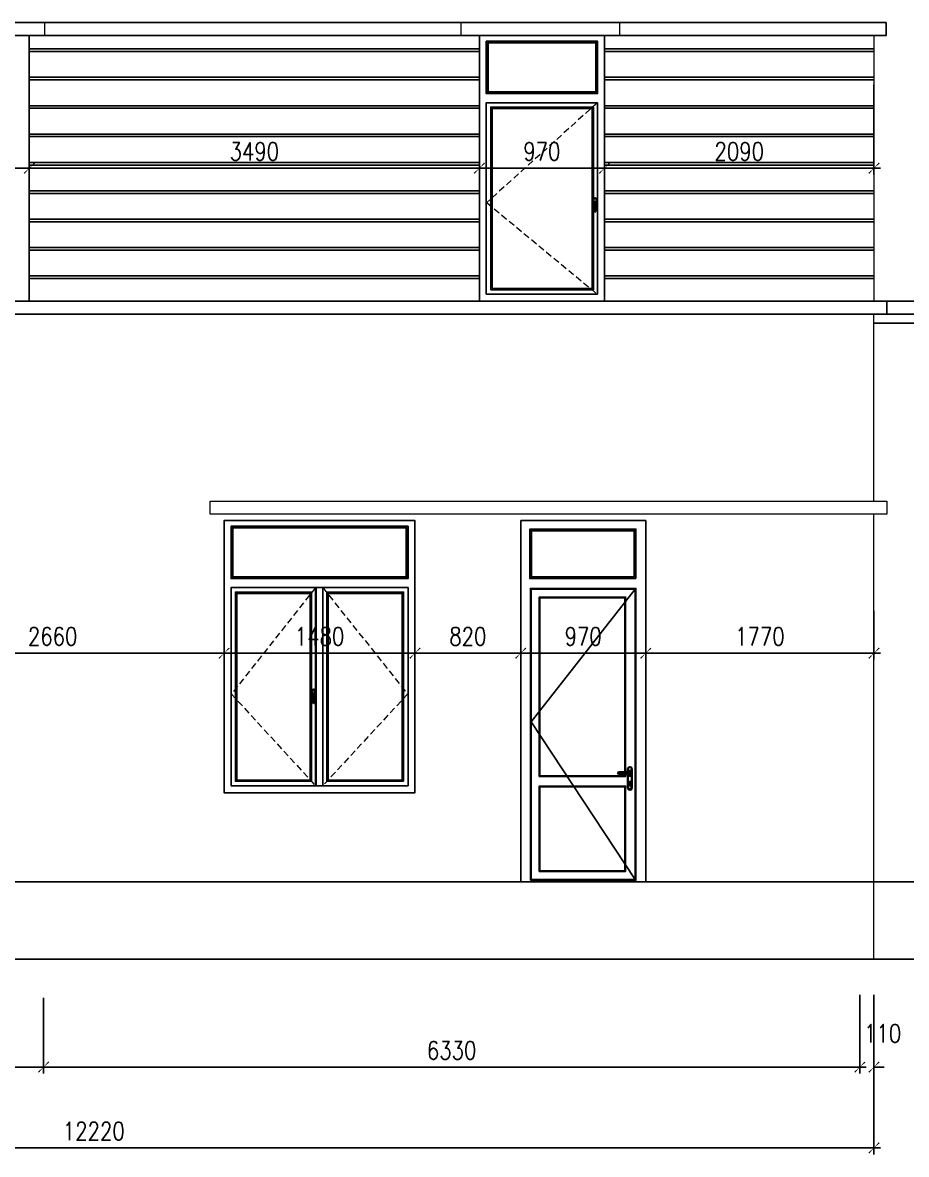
# Model space of a CAD drawing. Header units: millimetres. Extents: x -34806 to 662668, y 63228 to 99452.
# Drawn here: x 380349 to 387202, y 74978 to 83752 of the extents above; entities that cross this region are included whole.
import ezdxf

# ---------------------------------------------------------------- set-up
doc = ezdxf.new("R2010")
doc.units = ezdxf.units.MM
doc.header["$LTSCALE"] = 200
doc.header["$MEASUREMENT"] = 0
doc.header["$PDMODE"] = 3
doc.header["$PDSIZE"] = 50
doc.linetypes.add('HIDDEN', pattern=[0.375, 0.25, -0.125])
doc.layers.get('DEFPOINTS').update_dxf_attribs({"linetype": 'CONTINUOUS'})
for name, color, linetype in [('8', 1, 'CONTINUOUS'), ('COT', 2, 'CONTINUOUS'), ('DIM', 1, 'CONTINUOUS'), ('Net_Manh', 155, 'CONTINUOUS'), ('TPTA-Virtural', 253, 'CONTINUOUS'), ('wood', 254, 'CONTINUOUS')]:
    doc.layers.add(name, color=color, linetype=linetype)
for name, color, linetype, lineweight in [('hatch', 251, 'CONTINUOUS', 5), ('nep', 4, 'CONTINUOUS', 30), ('thay', 7, 'CONTINUOUS', 18), ('VU', 8, 'HIDDEN', 13)]:
    doc.layers.add(name, color=color, linetype=linetype, lineweight=lineweight)
doc.styles.add('RomanS', font='romans.shx', dxfattribs={"width": 0.8})
doc.dimstyles.new('D1', dxfattribs={"dimtxt": 140, "dimasz": 80, "dimexe": 50, "dimexo": 0, "dimgap": 60, "dimtad": 1, "dimdec": 0, "dimzin": 0, "dimdsep": 46, "dimtxsty": 'RomanS', "dimblk1": 'ARCHTICK', "dimblk2": 'ARCHTICK', "dimsah": 1, "dimcen": 100, "dimdle": 50, "dimclrt": 7, "dimadec": 0, "dimazin": 0, "dimtfac": 0.005, "dimtdec": 0, "dimtix": 1, "dimtofl": 0, "dimtmove": 2, "dimatfit": 3, "dimldrblk": 'ARCHTICK', "dimfxl": 1, "dimtvp": 0.8, "dimtolj": 1, "dimtzin": 0, "dimarcsym": 0})

# ---------------------------------------------------------------- blocks, each defined once
blk = doc.blocks.new('_ArchTick')
at = {"layer": 'DIM', "color": 150}
blk.add_lwpolyline([(0.5, 0.5, 0.133, 0, 0), (0, 0, 0, 0.133, 0), (-0.5, -0.5, 0.133, 0.133, 0)], format="xyseb", dxfattribs=at)
blk = doc.blocks.new('*D126')
at = {"layer": 'DEFPOINTS', "color": 0}
for p in [(374730.7, 76216.2), (386950.7, 76216.2), (374730.7, 75028.2)]:
    blk.add_point(p, dxfattribs=at)
at = {"layer": 'DIM', "color": 0, "lineweight": -2}
for p, q in [((374730.7, 76216.2), (374730.7, 74978.2)), ((386950.7, 76216.2), (386950.7, 74978.2)), ((387000.7, 75028.2), (374680.7, 75028.2))]:
    blk.add_line(p, q, dxfattribs=at)
at = {"layer": 'DIM', "color": 0, "lineweight": -2, "xscale": 80, "yscale": 80, "zscale": 80, "rotation": 180}
blk.add_blockref('_ArchTick', (374730.7, 75028.2), dxfattribs=at)
at = {"layer": 'DIM', "color": 0, "lineweight": -2, "xscale": 80, "yscale": 80, "zscale": 80}
blk.add_blockref('_ArchTick', (386950.7, 75028.2), dxfattribs=at)
at = {"layer": 'DIM', "color": 7, "insert": (380900.7, 75158.2), "char_height": 140, "attachment_point": 5, "style": 'RomanS'}
blk.add_mtext('\\A1;12220', dxfattribs=at)
blk = doc.blocks.new('*D128')
at = {"layer": 'DEFPOINTS', "color": 0}
for p in [(374840.7, 76216.2), (380510.7, 76192.4), (374840.7, 75654.5)]:
    blk.add_point(p, dxfattribs=at)
at = {"layer": 'DIM', "color": 0, "lineweight": -2}
for p, q in [((374840.7, 76216.2), (374840.7, 75604.5)), ((380510.7, 76192.4), (380510.7, 75604.5)), ((380560.7, 75654.5), (374790.7, 75654.5))]:
    blk.add_line(p, q, dxfattribs=at)
at = {"layer": 'DIM', "color": 0, "lineweight": -2, "xscale": 80, "yscale": 80, "zscale": 80, "rotation": 180}
blk.add_blockref('_ArchTick', (374840.7, 75654.5), dxfattribs=at)
at = {"layer": 'DIM', "color": 0, "lineweight": -2, "xscale": 80, "yscale": 80, "zscale": 80}
blk.add_blockref('_ArchTick', (380510.7, 75654.5), dxfattribs=at)
at = {"layer": 'DIM', "color": 7, "insert": (377675.7, 75784.5), "char_height": 140, "attachment_point": 5, "style": 'RomanS'}
blk.add_mtext('\\A1;5670', dxfattribs=at)
blk = doc.blocks.new('*D129')
at = {"layer": 'DEFPOINTS', "color": 0}
for p in [(380510.7, 76192.4), (386840.7, 76216.2), (380510.7, 75654.5)]:
    blk.add_point(p, dxfattribs=at)
at = {"layer": 'DIM', "color": 0, "lineweight": -2}
for p, q in [((380510.7, 76192.4), (380510.7, 75604.5)), ((386840.7, 76216.2), (386840.7, 75604.5)), ((386890.7, 75654.5), (380460.7, 75654.5))]:
    blk.add_line(p, q, dxfattribs=at)
at = {"layer": 'DIM', "color": 0, "lineweight": -2, "xscale": 80, "yscale": 80, "zscale": 80, "rotation": 180}
blk.add_blockref('_ArchTick', (380510.7, 75654.5), dxfattribs=at)
at = {"layer": 'DIM', "color": 0, "lineweight": -2, "xscale": 80, "yscale": 80, "zscale": 80}
blk.add_blockref('_ArchTick', (386840.7, 75654.5), dxfattribs=at)
at = {"layer": 'DIM', "color": 7, "insert": (383675.7, 75784.5), "char_height": 140, "attachment_point": 5, "style": 'RomanS'}
blk.add_mtext('\\A1;6330', dxfattribs=at)
blk = doc.blocks.new('taynam')
at = {"layer": '8'}
for p, q in [((-2.6, 21.4), (1, 21.4)), ((-0.8, 19.7), (-0.8, 23.2)), ((-2.6, -21.4), (1, -21.4)), ((-0.8, -23.2), (-0.8, -19.7)), ((-2.6, -118.9), (1, -118.9)), ((-0.8, -120.7), (-0.8, -117.2))]:
    blk.add_line(p, q, dxfattribs=at)
for centre in [(-0.8, 21.4), (-0.8, -21.4), (-0.8, -118.9)]:
    blk.add_circle(centre, 2.54, dxfattribs=at)
at = {"layer": 'nep', "lineweight": 30}
for p, q in [((-2.6, 8.3), (87.4, 8.3)), ((-5.5, -76.9), (-5.5, -92.8)), ((-2.6, -8.3), (87.4, -8.3)), ((3.9, -76.9), (3.9, -92.8))]:
    blk.add_line(p, q, dxfattribs=at)
for points in [[(-16.2, 37.5), (-16.2, -118.6)], [(14.6, 8.3), (14.6, 37.5)], [(-0.8, -68.6), (0.2, -68.6), (0.2, -70.2), (-0.5, -70.2), (-0.5, -71.1), (0.2, -71.1), (0.2, -75.5), (-1.6, -75.5), (-1.6, -68.6), (-0.8, -68.6)], [(14.6, -118.6), (14.6, -8.3)]]:
    blk.add_lwpolyline(points, dxfattribs=at)
for centre, radius, start, end in [((-0.8, 29.9), 17.2, 26.29941, 153.70059), ((0, 0), 8.68, 107.49075, 252.50925), ((80.6, 0), 10.7, 309.41484, 50.58516), ((-0.8, -72.1), 6.73, 314.60011, 225.39989), ((-0.8, -110.6), 17.4, 207.4481, 332.5519), ((-0.8, -92.8), 4.72, 180, 0)]:
    blk.add_arc(centre, radius, start, end, dxfattribs=at)
blk = doc.blocks.new('*D533')
at = {"layer": 'DEFPOINTS', "color": 0}
for p in [(379251.7, 79192.2), (381911.3, 79192.3), (381911.3, 78863.7)]:
    blk.add_point(p, dxfattribs=at)
at = {"layer": 'DIM', "color": 0, "lineweight": -2}
for p, q in [((379251.7, 79192.2), (379251.7, 78813.7)), ((381911.3, 79192.3), (381911.3, 78813.7)), ((379201.7, 78863.7), (381961.3, 78863.7))]:
    blk.add_line(p, q, dxfattribs=at)
at = {"layer": 'DIM', "color": 0, "lineweight": -2, "xscale": 80, "yscale": 80, "zscale": 80, "rotation": 180}
blk.add_blockref('_ArchTick', (379251.7, 78863.7), dxfattribs=at)
at = {"layer": 'DIM', "color": 0, "lineweight": -2, "xscale": 80, "yscale": 80, "zscale": 80}
blk.add_blockref('_ArchTick', (381911.3, 78863.7), dxfattribs=at)
at = {"layer": 'DIM', "color": 7, "insert": (380581.5, 78993.7), "char_height": 140, "attachment_point": 5, "style": 'RomanS'}
blk.add_mtext('\\A1;2660', dxfattribs=at)
blk = doc.blocks.new('*D534')
at = {"layer": 'DEFPOINTS', "color": 0}
for p in [(381911.3, 79192.3), (383391.3, 79192.3), (383391.3, 78863.7)]:
    blk.add_point(p, dxfattribs=at)
at = {"layer": 'DIM', "color": 0, "lineweight": -2}
for p, q in [((381911.3, 79192.3), (381911.3, 78813.7)), ((383391.3, 79192.3), (383391.3, 78813.7)), ((381861.3, 78863.7), (383441.3, 78863.7))]:
    blk.add_line(p, q, dxfattribs=at)
at = {"layer": 'DIM', "color": 0, "lineweight": -2, "xscale": 80, "yscale": 80, "zscale": 80, "rotation": 180}
blk.add_blockref('_ArchTick', (381911.3, 78863.7), dxfattribs=at)
at = {"layer": 'DIM', "color": 0, "lineweight": -2, "xscale": 80, "yscale": 80, "zscale": 80}
blk.add_blockref('_ArchTick', (383391.3, 78863.7), dxfattribs=at)
at = {"layer": 'DIM', "color": 7, "insert": (382651.3, 78993.7), "char_height": 140, "attachment_point": 5, "style": 'RomanS'}
blk.add_mtext('\\A1;1480', dxfattribs=at)
blk = doc.blocks.new('*D535')
at = {"layer": 'DEFPOINTS', "color": 0}
for p in [(383391.3, 79192.3), (384211, 79192.3), (384211, 78863.7)]:
    blk.add_point(p, dxfattribs=at)
at = {"layer": 'DIM', "color": 0, "lineweight": -2}
for p, q in [((383391.3, 79192.3), (383391.3, 78813.7)), ((384211, 79192.3), (384211, 78813.7)), ((383341.3, 78863.7), (384261, 78863.7))]:
    blk.add_line(p, q, dxfattribs=at)
at = {"layer": 'DIM', "color": 0, "lineweight": -2, "xscale": 80, "yscale": 80, "zscale": 80, "rotation": 180}
blk.add_blockref('_ArchTick', (383391.3, 78863.7), dxfattribs=at)
at = {"layer": 'DIM', "color": 0, "lineweight": -2, "xscale": 80, "yscale": 80, "zscale": 80}
blk.add_blockref('_ArchTick', (384211, 78863.7), dxfattribs=at)
at = {"layer": 'DIM', "color": 7, "insert": (383801.2, 78993.7), "char_height": 140, "attachment_point": 5, "style": 'RomanS'}
blk.add_mtext('\\A1;820', dxfattribs=at)
blk = doc.blocks.new('*D536')
at = {"layer": 'DEFPOINTS', "color": 0}
for p in [(384211, 79192.3), (385181, 79192.3), (385181, 78863.7)]:
    blk.add_point(p, dxfattribs=at)
at = {"layer": 'DIM', "color": 0, "lineweight": -2}
for p, q in [((384211, 79192.3), (384211, 78813.7)), ((385181, 79192.3), (385181, 78813.7)), ((384161, 78863.7), (385231, 78863.7))]:
    blk.add_line(p, q, dxfattribs=at)
at = {"layer": 'DIM', "color": 0, "lineweight": -2, "xscale": 80, "yscale": 80, "zscale": 80, "rotation": 180}
blk.add_blockref('_ArchTick', (384211, 78863.7), dxfattribs=at)
at = {"layer": 'DIM', "color": 0, "lineweight": -2, "xscale": 80, "yscale": 80, "zscale": 80}
blk.add_blockref('_ArchTick', (385181, 78863.7), dxfattribs=at)
at = {"layer": 'DIM', "color": 7, "insert": (384696, 78993.7), "char_height": 140, "attachment_point": 5, "style": 'RomanS'}
blk.add_mtext('\\A1;970', dxfattribs=at)
blk = doc.blocks.new('*D537')
at = {"layer": 'DEFPOINTS', "color": 0}
for p in [(385181, 79192.3), (386950.7, 79192.3), (386950.7, 78863.7)]:
    blk.add_point(p, dxfattribs=at)
at = {"layer": 'DIM', "color": 0, "lineweight": -2}
for p, q in [((385181, 79192.3), (385181, 78813.7)), ((386950.7, 79192.3), (386950.7, 78813.7)), ((385131, 78863.7), (387000.7, 78863.7))]:
    blk.add_line(p, q, dxfattribs=at)
at = {"layer": 'DIM', "color": 0, "lineweight": -2, "xscale": 80, "yscale": 80, "zscale": 80, "rotation": 180}
blk.add_blockref('_ArchTick', (385181, 78863.7), dxfattribs=at)
at = {"layer": 'DIM', "color": 0, "lineweight": -2, "xscale": 80, "yscale": 80, "zscale": 80}
blk.add_blockref('_ArchTick', (386950.7, 78863.7), dxfattribs=at)
at = {"layer": 'DIM', "color": 7, "insert": (386065.8, 78993.7), "char_height": 140, "attachment_point": 5, "style": 'RomanS'}
blk.add_mtext('\\A1;1770', dxfattribs=at)
blk = doc.blocks.new('*D568')
at = {"layer": 'DEFPOINTS', "color": 0}
for p in [(379430.9, 83271.8), (380400.7, 83271.8), (380400.7, 82623.7)]:
    blk.add_point(p, dxfattribs=at)
at = {"layer": 'DIM', "color": 0, "lineweight": -2}
for p, q in [((379430.9, 83271.8), (379430.9, 82573.7)), ((380400.7, 83271.8), (380400.7, 82573.7)), ((379380.9, 82623.7), (380450.7, 82623.7))]:
    blk.add_line(p, q, dxfattribs=at)
at = {"layer": 'DIM', "color": 0, "lineweight": -2, "xscale": 80, "yscale": 80, "zscale": 80, "rotation": 180}
blk.add_blockref('_ArchTick', (379430.9, 82623.7), dxfattribs=at)
at = {"layer": 'DIM', "color": 0, "lineweight": -2, "xscale": 80, "yscale": 80, "zscale": 80}
blk.add_blockref('_ArchTick', (380400.7, 82623.7), dxfattribs=at)
at = {"layer": 'DIM', "color": 7, "insert": (379915.8, 82753.7), "char_height": 140, "attachment_point": 5, "style": 'RomanS'}
blk.add_mtext('\\A1;970', dxfattribs=at)
blk = doc.blocks.new('*D569')
at = {"layer": 'DEFPOINTS', "color": 0}
for p in [(380400.7, 83271.8), (383890.7, 83271.8), (383890.7, 82623.7)]:
    blk.add_point(p, dxfattribs=at)
at = {"layer": 'DIM', "color": 0, "lineweight": -2}
for p, q in [((380400.7, 83271.8), (380400.7, 82573.7)), ((383890.7, 83271.8), (383890.7, 82573.7)), ((380350.7, 82623.7), (383940.7, 82623.7))]:
    blk.add_line(p, q, dxfattribs=at)
at = {"layer": 'DIM', "color": 0, "lineweight": -2, "xscale": 80, "yscale": 80, "zscale": 80, "rotation": 180}
blk.add_blockref('_ArchTick', (380400.7, 82623.7), dxfattribs=at)
at = {"layer": 'DIM', "color": 0, "lineweight": -2, "xscale": 80, "yscale": 80, "zscale": 80}
blk.add_blockref('_ArchTick', (383890.7, 82623.7), dxfattribs=at)
at = {"layer": 'DIM', "color": 7, "insert": (382145.7, 82753.7), "char_height": 140, "attachment_point": 5, "style": 'RomanS'}
blk.add_mtext('\\A1;3490', dxfattribs=at)
blk = doc.blocks.new('*D570')
at = {"layer": 'DEFPOINTS', "color": 0}
for p in [(383890.5, 83271.8), (384860.5, 83271.8), (384860.5, 82623.7)]:
    blk.add_point(p, dxfattribs=at)
at = {"layer": 'DIM', "color": 0, "lineweight": -2}
for p, q in [((383890.5, 83271.8), (383890.5, 82573.7)), ((384860.5, 83271.8), (384860.5, 82573.7)), ((383840.5, 82623.7), (384910.5, 82623.7))]:
    blk.add_line(p, q, dxfattribs=at)
at = {"layer": 'DIM', "color": 0, "lineweight": -2, "xscale": 80, "yscale": 80, "zscale": 80, "rotation": 180}
blk.add_blockref('_ArchTick', (383890.5, 82623.7), dxfattribs=at)
at = {"layer": 'DIM', "color": 0, "lineweight": -2, "xscale": 80, "yscale": 80, "zscale": 80}
blk.add_blockref('_ArchTick', (384860.5, 82623.7), dxfattribs=at)
at = {"layer": 'DIM', "color": 7, "insert": (384375.5, 82753.7), "char_height": 140, "attachment_point": 5, "style": 'RomanS'}
blk.add_mtext('\\A1;970', dxfattribs=at)
blk = doc.blocks.new('*D571')
at = {"layer": 'DEFPOINTS', "color": 0}
for p in [(384860.5, 83271.8), (386950.7, 83271.8), (386950.7, 82623.7)]:
    blk.add_point(p, dxfattribs=at)
at = {"layer": 'DIM', "color": 0, "lineweight": -2}
for p, q in [((384860.5, 83271.8), (384860.5, 82573.7)), ((386950.7, 83271.8), (386950.7, 82573.7)), ((384810.5, 82623.7), (387000.7, 82623.7))]:
    blk.add_line(p, q, dxfattribs=at)
at = {"layer": 'DIM', "color": 0, "lineweight": -2, "xscale": 80, "yscale": 80, "zscale": 80, "rotation": 180}
blk.add_blockref('_ArchTick', (384860.5, 82623.7), dxfattribs=at)
at = {"layer": 'DIM', "color": 0, "lineweight": -2, "xscale": 80, "yscale": 80, "zscale": 80}
blk.add_blockref('_ArchTick', (386950.7, 82623.7), dxfattribs=at)
at = {"layer": 'DIM', "color": 7, "insert": (385905.6, 82753.7), "char_height": 140, "attachment_point": 5, "style": 'RomanS'}
blk.add_mtext('\\A1;2090', dxfattribs=at)
blk = doc.blocks.new('*D572')
at = {"layer": 'DEFPOINTS', "color": 0}
for p in [(379430.9, 82952.3), (380400.7, 82952.3), (380400.7, 82623.7)]:
    blk.add_point(p, dxfattribs=at)
at = {"layer": 'DIM', "color": 0, "lineweight": -2}
for p, q in [((379430.9, 82952.3), (379430.9, 82573.7)), ((380400.7, 82952.3), (380400.7, 82573.7)), ((379380.9, 82623.7), (380450.7, 82623.7))]:
    blk.add_line(p, q, dxfattribs=at)
at = {"layer": 'DIM', "color": 0, "lineweight": -2, "xscale": 80, "yscale": 80, "zscale": 80, "rotation": 180}
blk.add_blockref('_ArchTick', (379430.9, 82623.7), dxfattribs=at)
at = {"layer": 'DIM', "color": 0, "lineweight": -2, "xscale": 80, "yscale": 80, "zscale": 80}
blk.add_blockref('_ArchTick', (380400.7, 82623.7), dxfattribs=at)
at = {"layer": 'DIM', "color": 7, "insert": (379915.8, 82753.7), "char_height": 140, "attachment_point": 5, "style": 'RomanS'}
blk.add_mtext('\\A1;970', dxfattribs=at)
blk = doc.blocks.new('*D573')
at = {"layer": 'DEFPOINTS', "color": 0}
for p in [(383890.7, 83271.8), (384860.5, 83271.8), (384860.5, 82623.7)]:
    blk.add_point(p, dxfattribs=at)
at = {"layer": 'DIM', "color": 0, "lineweight": -2}
for p, q in [((383890.7, 83271.8), (383890.7, 82573.7)), ((384860.5, 83271.8), (384860.5, 82573.7)), ((383840.7, 82623.7), (384910.5, 82623.7))]:
    blk.add_line(p, q, dxfattribs=at)
at = {"layer": 'DIM', "color": 0, "lineweight": -2, "xscale": 80, "yscale": 80, "zscale": 80, "rotation": 180}
blk.add_blockref('_ArchTick', (383890.7, 82623.7), dxfattribs=at)
at = {"layer": 'DIM', "color": 0, "lineweight": -2, "xscale": 80, "yscale": 80, "zscale": 80}
blk.add_blockref('_ArchTick', (384860.5, 82623.7), dxfattribs=at)
at = {"layer": 'DIM', "color": 7, "insert": (384375.6, 82753.7), "char_height": 140, "attachment_point": 5, "style": 'RomanS'}
blk.add_mtext('\\A1;970', dxfattribs=at)
blk = doc.blocks.new('*D575')
at = {"layer": 'DEFPOINTS', "color": 0}
for p in [(386840.7, 76216.2), (386950.7, 76216.2), (386840.7, 75654.5)]:
    blk.add_point(p, dxfattribs=at)
at = {"layer": 'DIM', "color": 0, "lineweight": -2}
for p, q in [((386840.7, 76216.2), (386840.7, 75604.5)), ((386950.7, 76216.2), (386950.7, 75604.5)), ((386840.7, 75654.5), (386760.7, 75654.5)), ((386950.7, 75654.5), (387030.7, 75654.5))]:
    blk.add_line(p, q, dxfattribs=at)
at = {"layer": 'DIM', "color": 0, "lineweight": -2, "xscale": 80, "yscale": 80, "zscale": 80}
blk.add_blockref('_ArchTick', (386840.7, 75654.5), dxfattribs=at)
at = {"layer": 'DIM', "color": 0, "lineweight": -2, "xscale": 80, "yscale": 80, "zscale": 80, "rotation": 180}
blk.add_blockref('_ArchTick', (386950.7, 75654.5), dxfattribs=at)
at = {"layer": 'DIM', "color": 7, "insert": (387018, 75915.7), "char_height": 140, "attachment_point": 5, "style": 'RomanS'}
blk.add_mtext('\\A1;110', dxfattribs=at)

msp = doc.modelspace()

# ---------------------------------------------------------------- linework, layer by layer
at = {"layer": 'COT'}
msp.add_line((393389.2, 76492.3), (364982.3, 76492.3), dxfattribs=at)
at = {"layer": 'hatch'}
for p, q in [((393389.2, 77092.3), (364982.3, 77092.3)), ((367725.7, 77092.3), (393389.2, 77092.3)), ((380350.7, 77092.3), (373130.7, 77092.3))]:
    msp.add_line(p, q, dxfattribs=at)
at = {"layer": 'nep', "ltscale": 0.5}
for p, q in [((384779.5, 82350.9), (384779.5, 82337.1)), ((384779.7, 82336.4), (384781.5, 82332.8)), ((384781.7, 82332.2), (384781.7, 82290.6)), ((384791.9, 82332.2), (384791.9, 82290.6)), ((384793.9, 82336.4), (384792, 82332.8)), ((384794, 82350.9), (384794, 82337.1)), ((382599.9, 78540.9), (382599.9, 78527.1)), ((382614.4, 78540.9), (382614.4, 78527.1)), ((382600, 78526.4), (382601.9, 78522.8)), ((382602, 78522.2), (382602, 78480.6)), ((382612.2, 78522.2), (382612.2, 78480.6)), ((382614.2, 78526.4), (382612.4, 78522.8))]:
    msp.add_line(p, q, dxfattribs=at)
for points in [[(384775.5, 82343.6), (384775.5, 82381.6)], [(384775.5, 82320.1), (384775.5, 82343.6)], [(384798, 82381.6), (384798, 82320.1)], [(382595.8, 78571.6), (382595.8, 78510.1)], [(382618.4, 78533.6), (382618.4, 78571.6)], [(382618.4, 78510.1), (382618.4, 78533.6)]]:
    msp.add_lwpolyline(points, dxfattribs=at)
for centre in [(384786.8, 82350.9), (382607.1, 78540.9)]:
    msp.add_circle(centre, 2.05, dxfattribs=at)
for centre, radius, start, end in [((384786.8, 82381.6), 11.3, 0, 180), ((384786.8, 82320.1), 11.3, 180, 243.1549), ((384786.8, 82350.9), 9.72, 318.25899, 221.74101), ((384786.8, 82350.9), 7.25, 0, 180), ((384780.9, 82337.1), 1.4, 180, 207.19267), ((384786.8, 82350.9), 9.72, 318.25899, 131.74101), ((384780.3, 82332.2), 1.4, 0, 27.19267), ((384793.3, 82332.2), 1.4, 152.80733, 180), ((384786.8, 82320.1), 11.3, 296.8451, 0), ((384792.6, 82337.1), 1.4, 332.80733, 0), ((384786.8, 82290.6), 5.09, 180, 0), ((382607.1, 78571.6), 11.3, 0, 180), ((382607.1, 78540.9), 9.72, 48.25899, 221.74101), ((382607.1, 78540.9), 9.72, 318.25899, 221.74101), ((382607.1, 78540.9), 7.25, 0, 180), ((382607.1, 78510.1), 11.3, 180, 243.1549), ((382601.3, 78527.1), 1.4, 180, 207.19267), ((382600.6, 78522.2), 1.4, 0, 27.19267), ((382607.1, 78480.6), 5.09, 180, 0), ((382613.6, 78522.2), 1.4, 152.80733, 180), ((382607.1, 78510.1), 11.3, 296.8451, 0), ((382613, 78527.1), 1.4, 332.80733, 0)]:
    msp.add_arc(centre, radius, start, end, dxfattribs=at)
at = {"layer": 'Net_Manh'}
for p, q in [((380400.7, 83548.3), (383890.7, 83548.3)), ((384860.5, 83548.3), (386950.7, 83548.3)), ((380400.7, 83528.3), (383890.7, 83528.3)), ((384860.5, 83528.3), (386950.7, 83528.3)), ((380400.7, 83328.3), (383890.7, 83328.3)), ((380400.7, 83308.3), (383890.7, 83308.3)), ((384860.5, 83328.3), (386950.7, 83328.3)), ((384860.5, 83308.3), (386950.7, 83308.3)), ((380400.7, 83108.3), (383890.7, 83108.3)), ((384860.5, 83108.3), (386950.7, 83108.3)), ((380400.7, 83088.3), (383890.7, 83088.3)), ((384860.5, 83088.3), (386950.7, 83088.3)), ((380400.7, 82888.3), (383890.7, 82888.3)), ((380400.7, 82868.3), (383890.7, 82868.3)), ((384860.5, 82888.3), (386950.7, 82888.3)), ((384860.5, 82868.3), (386950.7, 82868.3)), ((380400.7, 82668.3), (383890.7, 82668.3)), ((384860.5, 82668.3), (386950.7, 82668.3)), ((380400.7, 82648.3), (383890.7, 82648.3)), ((384860.5, 82648.3), (386950.7, 82648.3)), ((380400.7, 82448.3), (383890.7, 82448.3)), ((380400.7, 82428.3), (383890.7, 82428.3)), ((384860.5, 82448.3), (386950.7, 82448.3)), ((384860.5, 82428.3), (386950.7, 82428.3)), ((380400.7, 82228.3), (383890.7, 82228.3)), ((384860.5, 82228.3), (386950.7, 82228.3)), ((380400.7, 82208.3), (383890.7, 82208.3)), ((384860.5, 82208.3), (386950.7, 82208.3)), ((380400.7, 82008.3), (383890.7, 82008.3)), ((380400.7, 81988.3), (383890.7, 81988.3)), ((384860.5, 82008.3), (386950.7, 82008.3)), ((384860.5, 81988.3), (386950.7, 81988.3)), ((380400.7, 81788.3), (383890.7, 81788.3)), ((384860.5, 81788.3), (386950.7, 81788.3)), ((380400.7, 81768.3), (383890.7, 81768.3)), ((384860.5, 81768.3), (386950.7, 81768.3))]:
    msp.add_line(p, q, dxfattribs=at)
at = {"layer": 'thay'}
for p, q in [((380400.7, 83652.3), (380400.7, 81592.3)), ((384860.5, 83652.3), (384860.5, 81592.3)), ((386950.7, 80042.3), (386950.7, 81492.3)), ((386950.7, 76492.3), (386950.7, 79942.3)), ((386950.7, 76492.3), (386950.7, 79942.3)), ((381911.3, 79892.3), (381911.3, 77782.3))]:
    msp.add_line(p, q, dxfattribs=at)
for points in [[(379288.5, 83752.3), (380518.1, 83752.3), (380518.1, 83652.3), (379288.5, 83652.3)], [(383748.4, 83752.3), (384977.9, 83752.3), (384977.9, 83652.3), (383748.4, 83652.3)], [(381802.3, 80042.3), (387049.2, 80042.3), (387049.2, 79942.3), (381802.3, 79942.3)]]:
    msp.add_lwpolyline(points, close=True, dxfattribs=at)
for points in [[(383890.7, 81592.3), (383890.7, 83652.3)], [(386950.7, 83652.3), (386950.7, 81592.3)], [(387049.2, 81492.3), (387049.2, 81492.3), (387049.2, 81592.3), (386950.7, 81592.3)], [(383391.3, 77782.3), (383391.3, 79892.3)]]:
    msp.add_lwpolyline(points, dxfattribs=at)
at = {"layer": 'TPTA-Virtural'}
for p, q in [((387049.2, 81592.3), (373296.5, 81592.3)), ((387850.7, 81422.3), (386950.7, 81422.3))]:
    msp.add_line(p, q, dxfattribs=at)
for points in [[(387044.4, 83752.3), (373030.7, 83752.3), (373030.7, 83652.3), (387044.4, 83652.3)], [(387049.2, 81592.3), (373030.7, 81592.3), (373030.7, 81492.3), (387049.2, 81492.3)], [(387874.7, 81592.3), (387049.2, 81592.3), (387049.2, 81492.3), (387874.7, 81492.3)]]:
    msp.add_lwpolyline(points, close=True, dxfattribs=at)
msp.add_lwpolyline([(387874.7, 81492.3), (387874.7, 81492.3), (387874.7, 81592.3), (387020.7, 81592.3)], dxfattribs=at)
at = {"layer": 'VU', "linetype": 'HIDDEN'}
for points in [[(384806.5, 83131.7), (383947.7, 82357.1), (384806.5, 81646.3)], [(382620, 79371.7), (381968.3, 78547.1), (382620, 77836.3)], [(382676.7, 79371.7), (383334.3, 78547.1), (382676.7, 77836.3)]]:
    msp.add_lwpolyline(points, dxfattribs=at)
at = {"layer": 'wood'}
for p, q in [((384806.5, 81646.3), (384806.5, 83131.7)), ((384211, 79892.4), (384211, 79892.4)), ((385181, 79892.4), (385159.2, 79892.4)), ((382620, 77836.3), (382620, 79371.7)), ((382626, 77836.3), (382626, 79371.7)), ((382676.7, 77836.3), (382676.7, 79371.7)), ((385099.9, 77108.7), (385099.9, 79361.1)), ((385099.9, 77108.7), (385099.9, 79361.1)), ((385099.9, 79361.1), (385099.9, 77108.7))]:
    msp.add_line(p, q, dxfattribs=at)
for points in [[(380400.7, 83164), (380400.7, 83652.3), (379430.9, 83652.3), (379430.9, 83164)], [(380400.7, 83652.3), (380400.7, 81592.3), (379430.9, 81592.3), (379430.9, 83652.3)], [(384860.5, 83164), (384860.5, 83652.3), (383890.7, 83652.3), (383890.7, 83164)], [(384860.5, 83652.3), (384860.5, 81592.3), (383890.7, 81592.3), (383890.7, 83652.3)], [(381911.3, 79404), (381911.3, 79892.3), (383391.3, 79892.3), (383391.3, 79404)], [(381911.3, 79892.3), (381911.3, 77782.3), (383391.3, 77782.3), (383391.3, 79892.3)], [(384211, 79892.4), (384211, 77792.6), (384211, 77792.6)], [(385159.2, 79892.4), (384211, 79892.4)], [(385181, 79892.4), (385181, 77792.6), (385181, 77792.6)], [(385099.9, 79361.1), (384292.1, 78330.7), (385099.9, 77108.7)], [(384211, 77792.6), (384211, 77092.3), (385181, 77092.3), (385181, 77792.6)]]:
    msp.add_lwpolyline(points, dxfattribs=at)
for points in [[(383944.7, 83608.3), (384807, 83608.3), (384807, 83202), (383944.7, 83202)], [(383954.7, 83598.3), (384797, 83598.3), (384797, 83212), (383954.7, 83212)], [(383957.7, 83595.3), (384794, 83595.3), (384794, 83215), (383957.7, 83215)], [(383944.7, 81646.3), (384806.5, 81646.3), (384806.5, 83131.7), (383944.7, 83131.7)], [(383979, 81680.5), (384775, 81680.5), (384775, 83097.5), (383979, 83097.5)], [(383989, 81690.5), (384765, 81690.5), (384765, 83087.5), (383989, 83087.5)], [(379430.9, 81592.3), (380400.7, 81592.3), (380400.7, 81592.3), (379430.9, 81592.3)], [(383890.7, 81592.3), (384860.5, 81592.3), (384860.5, 81592.3), (383890.7, 81592.3)], [(383337.3, 79848.3), (381964.9, 79848.3), (381964.9, 79442), (383337.3, 79442)], [(383327.3, 79838.3), (381974.9, 79838.3), (381974.9, 79452), (383327.3, 79452)], [(383324.3, 79835.3), (381977.9, 79835.3), (381977.9, 79455), (383324.3, 79455)], [(385104.3, 79442.2), (384282.1, 79442.2), (384282.1, 79826.3), (385104.3, 79826.3)], [(385094.3, 79452.2), (384292.1, 79452.2), (384292.1, 79816.3), (385094.3, 79816.3)], [(385091.3, 79455.2), (384295.1, 79455.2), (384295.1, 79813.3), (385091.3, 79813.3)], [(383337.3, 77836.3), (381965.3, 77836.3), (381965.3, 79371.7), (383337.3, 79371.7)], [(382589, 77870.5), (381999.6, 77870.5), (381999.6, 79337.5), (382589, 79337.5)], [(382579, 77880.5), (382009.6, 77880.5), (382009.6, 79327.5), (382579, 79327.5)], [(383303.1, 77870.5), (382708.2, 77870.5), (382708.2, 79337.5), (383303.1, 79337.5)], [(383293.1, 77880.5), (382718.2, 77880.5), (382718.2, 79327.5), (383293.1, 79327.5)], [(384287.1, 77103.7), (385104.9, 77103.7), (385104.9, 79366.1), (384287.1, 79366.1)], [(384292.1, 77108.7), (385099.9, 77108.7), (385099.9, 79361.1), (384292.1, 79361.1)], [(384355, 77908.8), (385024.7, 77908.8), (385024.7, 79298.2), (384355, 79298.2)], [(384360, 77913.8), (385019.7, 77913.8), (385019.7, 79293.2), (384360, 79293.2)], [(384355, 77171.7), (385024.7, 77171.7), (385024.7, 77832.9), (384355, 77832.9)], [(384360, 77176.7), (385019.7, 77176.7), (385019.7, 77827.9), (384360, 77827.9)], [(383391.3, 77782.3), (381911.3, 77782.3), (381911.3, 77782.3), (383391.3, 77782.3)]]:
    msp.add_lwpolyline(points, close=True, dxfattribs=at)

# ---------------------------------------------------------------- block references
at = {"layer": 'wood', "xscale": -1}
msp.add_blockref('taynam', (385057.7, 77933.1), dxfattribs=at)

# ---------------------------------------------------------------- dimensions: what is measured, and where the dimension line sits
at = {"layer": 'DIM'}
for base, p1, p2, picture, middle in [((380400.7, 82623.7), (379430.9, 83271.8), (380400.7, 83271.8), '*D568', (379915.8, 82753.7)), ((383890.7, 82623.7), (380400.7, 83271.8), (383890.7, 83271.8), '*D569', (382145.7, 82753.7)), ((384860.5, 82623.7), (383890.5, 83271.8), (384860.5, 83271.8), '*D570', (384375.5, 82753.7)), ((384860.5, 82623.7), (383890.7, 83271.8), (384860.5, 83271.8), '*D573', (384375.6, 82753.7)), ((386950.7, 82623.7), (384860.5, 83271.8), (386950.7, 83271.8), '*D571', (385905.6, 82753.7)), ((380400.7, 82623.7), (379430.9, 82952.3), (380400.7, 82952.3), '*D572', (379915.8, 82753.7)), ((381911.3, 78863.7), (379251.7, 79192.2), (381911.3, 79192.3), '*D533', (380581.5, 78993.7)), ((383391.3, 78863.7), (381911.3, 79192.3), (383391.3, 79192.3), '*D534', (382651.3, 78993.7)), ((384211, 78863.7), (383391.3, 79192.3), (384211, 79192.3), '*D535', (383801.2, 78993.7)), ((385181, 78863.7), (384211, 79192.3), (385181, 79192.3), '*D536', (384696, 78993.7)), ((386950.7, 78863.7), (385181, 79192.3), (386950.7, 79192.3), '*D537', (386065.8, 78993.7)), ((374840.7, 75654.5), (380510.7, 76192.4), (374840.7, 76216.2), '*D128', (377675.7, 75784.5)), ((380510.7, 75654.5), (386840.7, 76216.2), (380510.7, 76192.4), '*D129', (383675.7, 75784.5))]:
    dim = msp.add_linear_dim(base=base, p1=p1, p2=p2, dimstyle='D1', dxfattribs=at)
    dim.commit()
    dim.dimension.update_dxf_attribs({"geometry": picture, "text_midpoint": middle})
for base, p2, picture, middle in [((374730.7, 75028.2), (374730.7, 76216.2), '*D126', (380900.7, 75158.2)), ((386840.7, 75654.5), (386840.7, 76216.2), '*D575', (387018, 75915.7))]:
    dim = msp.add_linear_dim(base=base, p1=(386950.7, 76216.2), p2=p2, dimstyle='D1', dxfattribs=at)
    dim.commit()
    dim.dimension.update_dxf_attribs({"geometry": picture, "text_midpoint": middle, "dimtype": 128})

doc.saveas('drawing.dxf')
